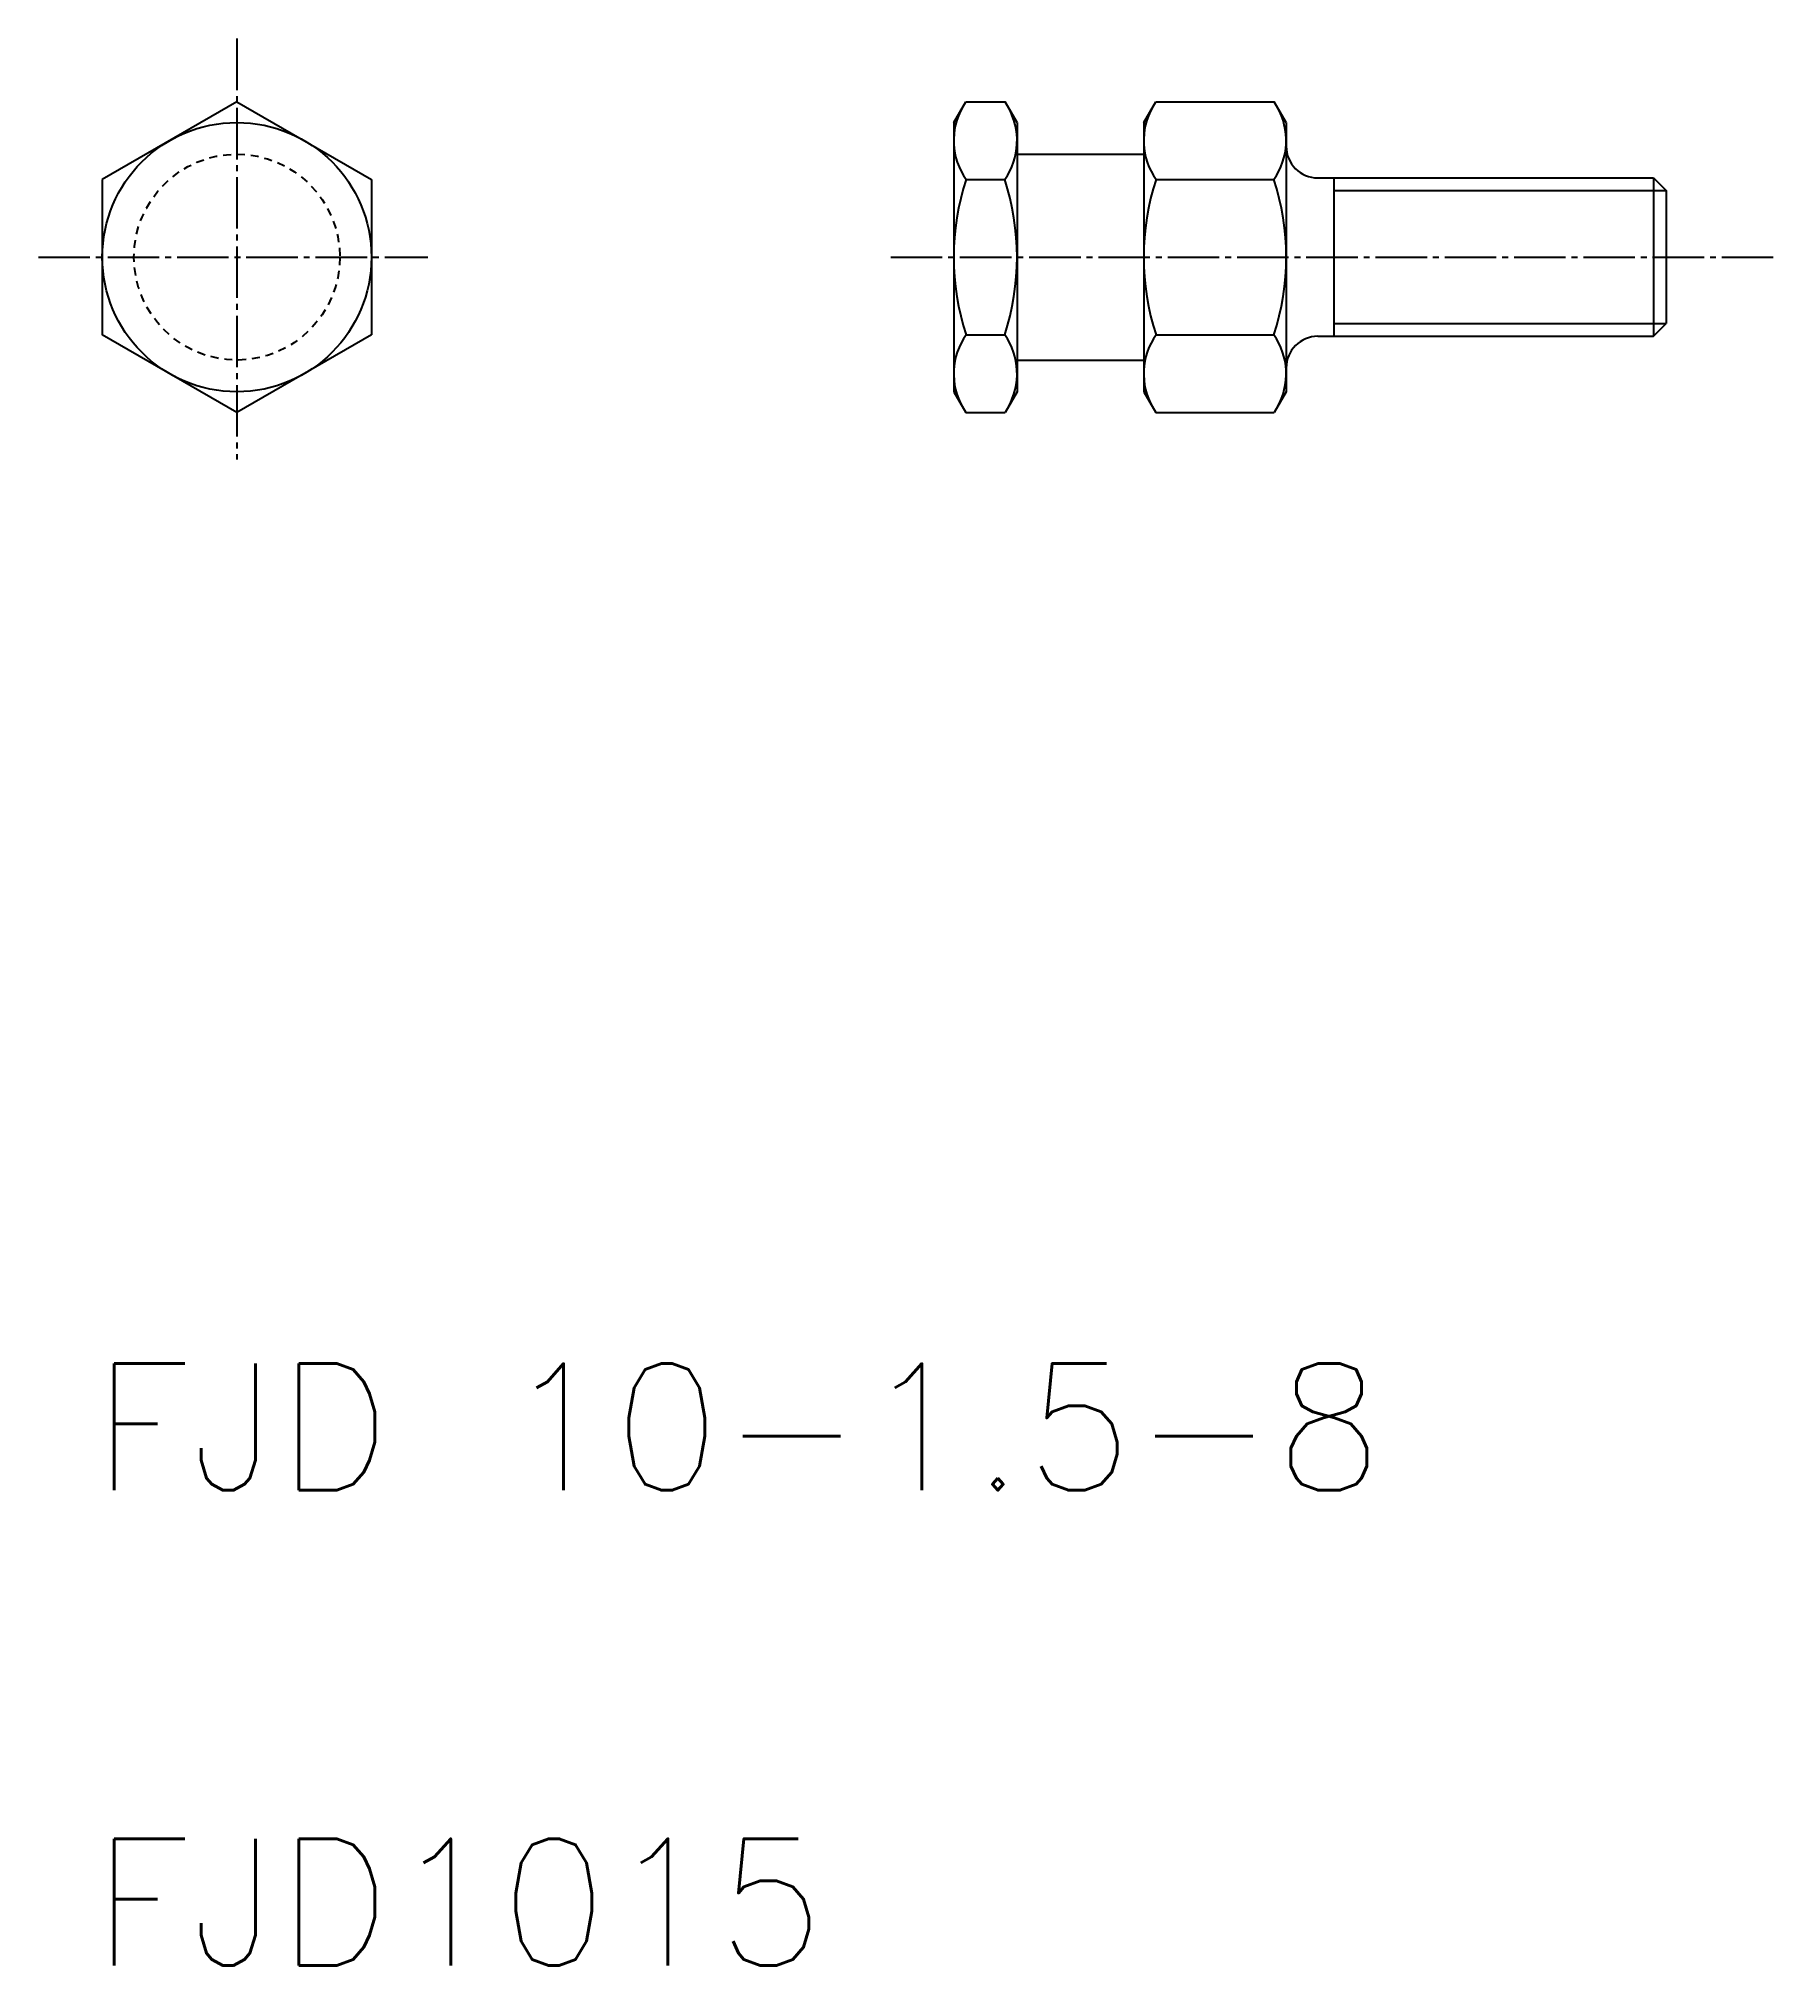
# Model space of a CAD drawing. Extents: x 717 to 826, y -12 to 110.
import ezdxf

# ---------------------------------------------------------------- set-up
doc = ezdxf.new("R2010")
doc.units = 0
doc.header["$LTSCALE"] = 0.25
doc.linetypes.add('CENTER', pattern=[17.5, 13, -1.5, 1.5, -1.5])
doc.linetypes.add('DASHED', pattern=[3.5, 2, -1.5])
doc.layers.get('0').update_dxf_attribs({"linetype": 'CONTINUOUS'})
doc.layers.add('CENTER', color=1, linetype='CENTER')
doc.styles.get("Standard").update_dxf_attribs({"font": 'txt.shx'})

msp = doc.modelspace()

# ---------------------------------------------------------------- linework, layer by layer
for p, q in [((729.4, 106.12), (720.9, 101.21)), ((729.4, 106.12), (737.9, 101.21)), ((774.68, 104.81), (775.44, 106.12)), ((775.44, 106.12), (777.92, 106.12)), ((778.68, 104.81), (777.92, 106.12)), ((786.68, 104.81), (787.44, 106.12)), ((787.44, 106.12), (794.92, 106.12)), ((795.68, 104.81), (794.92, 106.12)), ((727.27, 104.89), (727.27, 104.89)), ((774.68, 104.81), (774.68, 87.81)), ((778.68, 104.81), (778.68, 87.81)), ((786.68, 104.81), (786.68, 87.81)), ((795.68, 104.81), (795.68, 87.81)), ((725.15, 103.67), (725.15, 103.67)), ((778.68, 102.81), (786.68, 102.81)), ((720.9, 101.21), (720.9, 91.4)), ((737.9, 101.21), (737.9, 91.4)), ((775.46, 101.21), (777.9, 101.21)), ((787.46, 101.21), (794.9, 101.21)), ((797.68, 101.31), (818.88, 101.31)), ((818.88, 101.31), (818.88, 91.31)), ((818.88, 101.31), (819.68, 100.51)), ((819.68, 100.51), (819.68, 92.11)), ((729.4, 86.49), (720.9, 91.4)), ((737.9, 91.4), (729.4, 86.49)), ((775.46, 91.4), (777.9, 91.4)), ((787.46, 91.4), (794.9, 91.4)), ((797.68, 91.31), (818.88, 91.31)), ((818.88, 91.31), (819.68, 92.11)), ((778.68, 89.81), (786.68, 89.81)), ((774.68, 87.81), (775.44, 86.49)), ((778.68, 87.81), (777.92, 86.49)), ((786.68, 87.81), (787.44, 86.49)), ((795.68, 87.81), (794.92, 86.49)), ((775.44, 86.49), (777.92, 86.49)), ((787.44, 86.49), (794.92, 86.49))]:
    msp.add_line(p, q)
at = {"color": 3}
for p, q in [((798.68, 101.31), (798.68, 91.31)), ((798.68, 100.51), (819.68, 100.51)), ((798.68, 92.11), (819.68, 92.11))]:
    msp.add_line(p, q, dxfattribs=at)
msp.add_circle((729.4, 96.31), 8.5)
at = {"color": 3, "linetype": 'DASHED'}
msp.add_circle((729.4, 96.31), 6.5, dxfattribs=at)
for centre, radius, start, end in [((778.93, 103.67), 4.25, 150, 215.2644), ((774.43, 103.67), 4.25, 324.7356, 30), ((790.93, 103.67), 4.25, 150, 215.2644), ((791.43, 103.67), 4.25, 324.7356, 30), ((797.68, 103.31), 2, 180, 270), ((790.51, 96.31), 15.83, 161.9403, 198.0597), ((762.85, 96.31), 15.83, 341.9403, 18.0597), ((802.51, 96.31), 15.83, 161.9403, 198.0597), ((779.85, 96.31), 15.83, 341.9403, 18.0597), ((778.93, 88.95), 4.25, 144.7356, 210), ((774.43, 88.95), 4.25, 330, 35.2644), ((790.93, 88.95), 4.25, 144.7356, 210), ((791.43, 88.95), 4.25, 330, 35.2644), ((797.68, 89.31), 2, 90, 180)]:
    msp.add_arc(centre, radius, start, end)
at = {"layer": 'CENTER', "color": 1, "linetype": 'CENTER'}
for p, q in [((729.4, 110.11), (729.4, 83.53)), ((716.87, 96.31), (741.46, 96.31)), ((770.7, 96.31), (826.46, 96.31))]:
    msp.add_line(p, q, dxfattribs=at)

# ---------------------------------------------------------------- texts
for s, p in [('FJD 10-1.5-8', (720.28, 18.44)), ('FJD1015', (720.28, -11.56))]:
    msp.add_text(s, height=8).set_placement(p)

doc.saveas('drawing.dxf')
